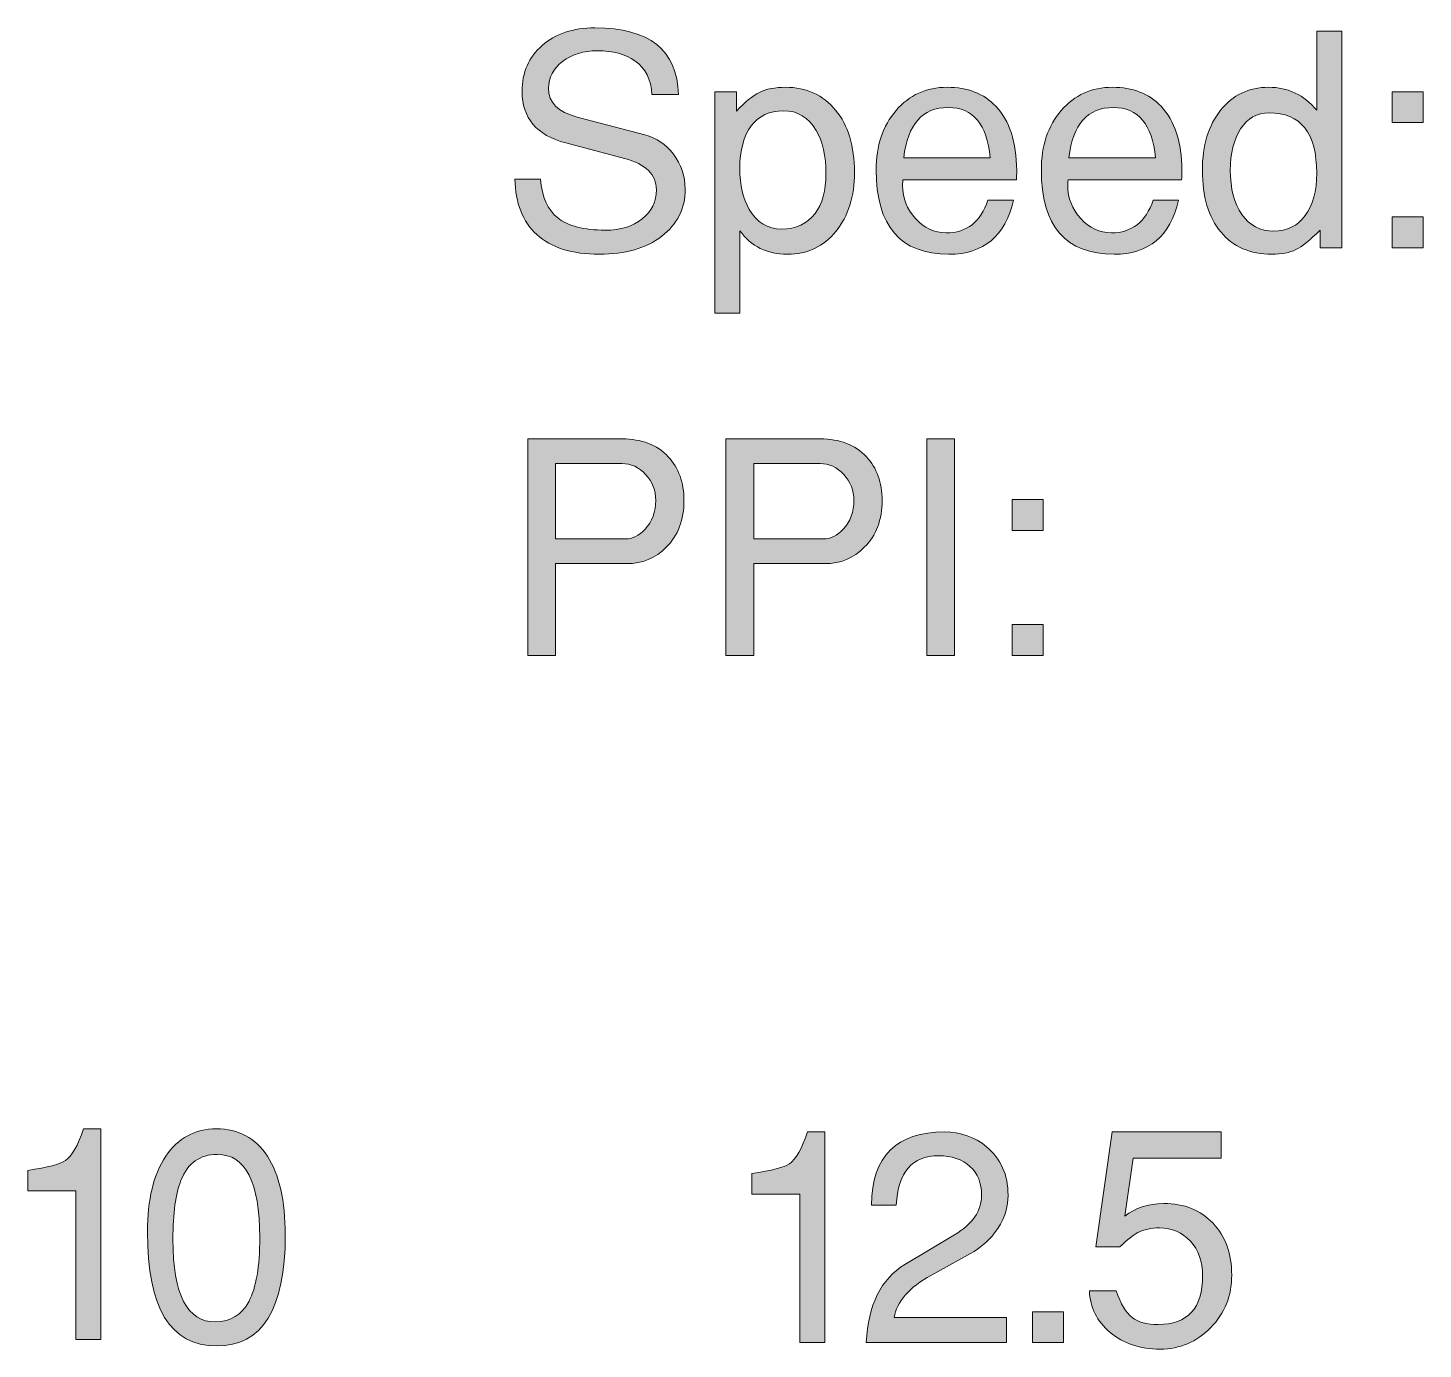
# Model space of a CAD drawing. Header units: inches. Extents: x 1.03 to 7.31, y -7.43 to -0.85.
# Drawn here: x 3.239 to 4.022, y -2.454 to -1.713 of the extents above; entities that cross this region are included whole.
import ezdxf

# ---------------------------------------------------------------- set-up
doc = ezdxf.new("R2010")
doc.units = ezdxf.units.IN
doc.header["$MEASUREMENT"] = 0
doc.layers.add('Layer 1', color=7, linetype='Continuous')

# ---------------------------------------------------------------- blocks, each defined once
blk = doc.blocks.new('block 20')
at = {"layer": 'Layer 1', "true_color": 0xed1f24}
h = blk.add_hatch(color=240, dxfattribs=at)
h.dxf.hatch_style = 2
edge = h.paths.add_edge_path()
edge.add_spline(control_points=[(3.60811, -1.80364), (3.60811, -1.81453), (3.60372, -1.82334), (3.59494, -1.83006), (3.58617, -1.83678), (3.5745, -1.84014), (3.55994, -1.84014), (3.54461, -1.84014), (3.53295, -1.83647), (3.52494, -1.82914), (3.51695, -1.8218), (3.51283, -1.81142), (3.51261, -1.79797), (3.51261, -1.79797), (3.52694, -1.79797), (3.52694, -1.79797), (3.52772, -1.80798), (3.53097, -1.81525), (3.5367, -1.8198), (3.54242, -1.82436), (3.55128, -1.82664), (3.56328, -1.82664), (3.57183, -1.82664), (3.57875, -1.82453), (3.58403, -1.82031), (3.5893, -1.8161), (3.59195, -1.81066), (3.59195, -1.804), (3.59195, -1.79534), (3.58599, -1.78946), (3.5741, -1.78636), (3.5741, -1.78636), (3.5411, -1.77767), (3.5411, -1.77767), (3.52477, -1.77334), (3.51661, -1.76372), (3.51661, -1.74883), (3.51661, -1.73815), (3.52036, -1.72954), (3.52786, -1.72298), (3.53536, -1.71642), (3.54522, -1.71314), (3.55745, -1.71314), (3.58811, -1.71314), (3.60372, -1.72559), (3.60428, -1.75047), (3.60428, -1.75047), (3.58944, -1.75047), (3.58944, -1.75047), (3.589, -1.74214), (3.58584, -1.73587), (3.57994, -1.73164), (3.57472, -1.72786), (3.56767, -1.72597), (3.55878, -1.72597), (3.55111, -1.72597), (3.54464, -1.72797), (3.53936, -1.73197), (3.53408, -1.73598), (3.53145, -1.74097), (3.53145, -1.74698), (3.53145, -1.75497), (3.53678, -1.76036), (3.54744, -1.76314), (3.54744, -1.76314), (3.58544, -1.77314), (3.58544, -1.77314), (3.592, -1.77492), (3.59738, -1.77853), (3.60161, -1.78398), (3.60594, -1.78975), (3.60811, -1.79631), (3.60811, -1.80364)], knot_values=[0, 0, 0, 0, 1, 1, 1, 2, 2, 2, 3, 3, 3, 4, 4, 4, 5, 5, 5, 6, 6, 6, 7, 7, 7, 8, 8, 8, 9, 9, 9, 10, 10, 10, 11, 11, 11, 12, 12, 12, 13, 13, 13, 14, 14, 14, 15, 15, 15, 16, 16, 16, 17, 17, 17, 18, 18, 18, 19, 19, 19, 20, 20, 20, 21, 21, 21, 22, 22, 22, 23, 23, 23, 24, 24, 24, 24], degree=3, periodic=1)
h = blk.add_hatch(color=240, dxfattribs=at)
h.dxf.hatch_style = 2
edge = h.paths.add_edge_path()
edge.add_spline(control_points=[(3.97645, -1.83647), (3.97645, -1.83647), (3.96428, -1.83647), (3.96428, -1.83647), (3.96428, -1.83647), (3.96428, -1.82664), (3.96428, -1.82664), (3.95872, -1.83219), (3.95422, -1.83584), (3.95078, -1.83756), (3.94733, -1.83928), (3.94283, -1.84014), (3.93728, -1.84014), (3.92506, -1.84014), (3.9155, -1.83597), (3.90861, -1.82764), (3.90172, -1.81931), (3.89828, -1.80775), (3.89828, -1.79298), (3.89828, -1.77909), (3.90169, -1.76786), (3.90853, -1.7593), (3.91536, -1.75075), (3.92433, -1.74647), (3.93545, -1.74647), (3.94634, -1.74647), (3.95534, -1.75075), (3.96244, -1.7593), (3.96244, -1.7593), (3.96244, -1.71497), (3.96244, -1.71497), (3.96244, -1.71497), (3.97645, -1.71497), (3.97645, -1.71497), (3.97645, -1.71497), (3.97645, -1.83647), (3.97645, -1.83647)], knot_values=[0, 0, 0, 0, 1, 1, 1, 2, 2, 2, 3, 3, 3, 4, 4, 4, 5, 5, 5, 6, 6, 6, 7, 7, 7, 8, 8, 8, 9, 9, 9, 10, 10, 10, 11, 11, 11, 12, 12, 12, 12], degree=3, periodic=1)
edge = h.paths.add_edge_path()
edge.add_spline(control_points=[(3.96244, -1.79464), (3.96244, -1.77209), (3.95353, -1.7608), (3.9357, -1.7608), (3.92895, -1.7608), (3.92363, -1.76381), (3.91976, -1.76981), (3.91588, -1.7758), (3.91395, -1.78353), (3.91395, -1.79298), (3.91395, -1.8033), (3.9161, -1.81158), (3.92042, -1.8178), (3.92474, -1.82403), (3.93072, -1.82714), (3.93836, -1.82714), (3.94578, -1.82714), (3.95165, -1.82425), (3.95597, -1.81847), (3.96029, -1.8127), (3.96244, -1.80475), (3.96244, -1.79464)], knot_values=[0, 0, 0, 0, 1, 1, 1, 2, 2, 2, 3, 3, 3, 4, 4, 4, 5, 5, 5, 6, 6, 6, 7, 7, 7, 7], degree=3, periodic=1)
h = blk.add_hatch(color=240, dxfattribs=at)
h.dxf.hatch_style = 2
edge = h.paths.add_edge_path()
edge.add_spline(control_points=[(3.70311, -1.79414), (3.70311, -1.8077), (3.69964, -1.81875), (3.69269, -1.8273), (3.68575, -1.83586), (3.67666, -1.84014), (3.66545, -1.84014), (3.65411, -1.84014), (3.64522, -1.83575), (3.63877, -1.82697), (3.63877, -1.82697), (3.63877, -1.87314), (3.63877, -1.87314), (3.63877, -1.87314), (3.62478, -1.87314), (3.62478, -1.87314), (3.62478, -1.87314), (3.62478, -1.74898), (3.62478, -1.74898), (3.62478, -1.74898), (3.63694, -1.74898), (3.63694, -1.74898), (3.63694, -1.74898), (3.63694, -1.75981), (3.63694, -1.75981), (3.64161, -1.7547), (3.64589, -1.7512), (3.64978, -1.74931), (3.65367, -1.74742), (3.65856, -1.74647), (3.66444, -1.74647), (3.67611, -1.74647), (3.68547, -1.75075), (3.69253, -1.7593), (3.69958, -1.76786), (3.70311, -1.77947), (3.70311, -1.79414)], knot_values=[0, 0, 0, 0, 1, 1, 1, 2, 2, 2, 3, 3, 3, 4, 4, 4, 5, 5, 5, 6, 6, 6, 7, 7, 7, 8, 8, 8, 9, 9, 9, 10, 10, 10, 11, 11, 11, 12, 12, 12, 12], degree=3, periodic=1)
edge = h.paths.add_edge_path()
edge.add_spline(control_points=[(3.68711, -1.79498), (3.68711, -1.78497), (3.68528, -1.77686), (3.68163, -1.77064), (3.67742, -1.76331), (3.67122, -1.75964), (3.66302, -1.75964), (3.65539, -1.75964), (3.64943, -1.76247), (3.64517, -1.76814), (3.64091, -1.7738), (3.63877, -1.78181), (3.63877, -1.79214), (3.63877, -1.80125), (3.64055, -1.80887), (3.64409, -1.81498), (3.6483, -1.82231), (3.65434, -1.82598), (3.6622, -1.82598), (3.67039, -1.82598), (3.67665, -1.82309), (3.68096, -1.81731), (3.68506, -1.81197), (3.68711, -1.80453), (3.68711, -1.79498)], knot_values=[0, 0, 0, 0, 1, 1, 1, 2, 2, 2, 3, 3, 3, 4, 4, 4, 5, 5, 5, 6, 6, 6, 7, 7, 7, 8, 8, 8, 8], degree=3, periodic=1)
h = blk.add_hatch(color=240, dxfattribs=at)
h.dxf.hatch_style = 2
edge = h.paths.add_edge_path()
edge.add_spline(control_points=[(3.79411, -1.79314), (3.79411, -1.79525), (3.79405, -1.79697), (3.79394, -1.79831), (3.79394, -1.79831), (3.73027, -1.79831), (3.73027, -1.79831), (3.73016, -1.79909), (3.73011, -1.8002), (3.73011, -1.80164), (3.73011, -1.80864), (3.73252, -1.81481), (3.73734, -1.82014), (3.74216, -1.82547), (3.74789, -1.82814), (3.75454, -1.82814), (3.76607, -1.82814), (3.77388, -1.82203), (3.77798, -1.80981), (3.77798, -1.80981), (3.79228, -1.80981), (3.79228, -1.80981), (3.78761, -1.83003), (3.77555, -1.84014), (3.75611, -1.84014), (3.72888, -1.84014), (3.71528, -1.82436), (3.71528, -1.79281), (3.71528, -1.77925), (3.71899, -1.76814), (3.72644, -1.75947), (3.73389, -1.75081), (3.74344, -1.74647), (3.75511, -1.74647), (3.76655, -1.74647), (3.77566, -1.75003), (3.78244, -1.75714), (3.79011, -1.76525), (3.794, -1.77725), (3.79411, -1.79314)], knot_values=[0, 0, 0, 0, 1, 1, 1, 2, 2, 2, 3, 3, 3, 4, 4, 4, 5, 5, 5, 6, 6, 6, 7, 7, 7, 8, 8, 8, 9, 9, 9, 10, 10, 10, 11, 11, 11, 12, 12, 12, 13, 13, 13, 13], degree=3, periodic=1)
edge = h.paths.add_edge_path()
edge.add_spline(control_points=[(3.77928, -1.78597), (3.77749, -1.7672), (3.76963, -1.75781), (3.7557, -1.75781), (3.7412, -1.75781), (3.73289, -1.7672), (3.73077, -1.78597), (3.73077, -1.78597), (3.77928, -1.78597), (3.77928, -1.78597)], knot_values=[0, 0, 0, 0, 1, 1, 1, 2, 2, 2, 3, 3, 3, 3], degree=3, periodic=1)
h = blk.add_hatch(color=240, dxfattribs=at)
h.dxf.hatch_style = 2
edge = h.paths.add_edge_path()
edge.add_spline(control_points=[(3.88677, -1.79314), (3.88677, -1.79525), (3.88672, -1.79697), (3.8866, -1.79831), (3.8866, -1.79831), (3.82294, -1.79831), (3.82294, -1.79831), (3.82283, -1.79909), (3.82277, -1.8002), (3.82277, -1.80164), (3.82277, -1.80864), (3.82518, -1.81481), (3.83, -1.82014), (3.83483, -1.82547), (3.84056, -1.82814), (3.84721, -1.82814), (3.85873, -1.82814), (3.86654, -1.82203), (3.87065, -1.80981), (3.87065, -1.80981), (3.88494, -1.80981), (3.88494, -1.80981), (3.88028, -1.83003), (3.86822, -1.84014), (3.84878, -1.84014), (3.82155, -1.84014), (3.80794, -1.82436), (3.80794, -1.79281), (3.80794, -1.77925), (3.81166, -1.76814), (3.81911, -1.75947), (3.82655, -1.75081), (3.83611, -1.74647), (3.84777, -1.74647), (3.85922, -1.74647), (3.86833, -1.75003), (3.87511, -1.75714), (3.88277, -1.76525), (3.88666, -1.77725), (3.88677, -1.79314)], knot_values=[0, 0, 0, 0, 1, 1, 1, 2, 2, 2, 3, 3, 3, 4, 4, 4, 5, 5, 5, 6, 6, 6, 7, 7, 7, 8, 8, 8, 9, 9, 9, 10, 10, 10, 11, 11, 11, 12, 12, 12, 13, 13, 13, 13], degree=3, periodic=1)
edge = h.paths.add_edge_path()
edge.add_spline(control_points=[(3.87194, -1.78597), (3.87015, -1.7672), (3.86229, -1.75781), (3.84836, -1.75781), (3.83386, -1.75781), (3.82555, -1.7672), (3.82344, -1.78597), (3.82344, -1.78597), (3.87194, -1.78597), (3.87194, -1.78597)], knot_values=[0, 0, 0, 0, 1, 1, 1, 2, 2, 2, 3, 3, 3, 3], degree=3, periodic=1)
h = blk.add_hatch(color=240, dxfattribs=at)
h.dxf.hatch_style = 2
h.paths.add_polyline_path([(4.02211, -1.76631), (4.00477, -1.76631), (4.00477, -1.74898), (4.02211, -1.74898)])
h.paths.add_polyline_path([(4.02211, -1.83647), (4.00477, -1.83647), (4.00477, -1.81914), (4.02211, -1.81914)])
at = {"layer": 'Layer 1', "lineweight": 0}
for points in [[(4.02211, -1.76631), (4.00477, -1.76631), (4.00477, -1.74898), (4.02211, -1.74898), (4.02211, -1.76631)], [(4.02211, -1.83647), (4.00477, -1.83647), (4.00477, -1.81914), (4.02211, -1.81914), (4.02211, -1.83647)]]:
    blk.add_lwpolyline(points, dxfattribs=at)
for points, knots in [([(3.60811, -1.80364), (3.60811, -1.81453), (3.60372, -1.82334), (3.59494, -1.83006), (3.58617, -1.83678), (3.5745, -1.84014), (3.55994, -1.84014), (3.54461, -1.84014), (3.53295, -1.83647), (3.52494, -1.82914), (3.51695, -1.8218), (3.51283, -1.81142), (3.51261, -1.79797), (3.51261, -1.79797), (3.52694, -1.79797), (3.52694, -1.79797), (3.52772, -1.80798), (3.53097, -1.81525), (3.5367, -1.8198), (3.54242, -1.82436), (3.55128, -1.82664), (3.56328, -1.82664), (3.57183, -1.82664), (3.57875, -1.82453), (3.58403, -1.82031), (3.5893, -1.8161), (3.59195, -1.81066), (3.59195, -1.804), (3.59195, -1.79534), (3.58599, -1.78946), (3.5741, -1.78636), (3.5741, -1.78636), (3.5411, -1.77767), (3.5411, -1.77767), (3.52477, -1.77334), (3.51661, -1.76372), (3.51661, -1.74883), (3.51661, -1.73815), (3.52036, -1.72954), (3.52786, -1.72298), (3.53536, -1.71642), (3.54522, -1.71314), (3.55745, -1.71314), (3.58811, -1.71314), (3.60372, -1.72559), (3.60428, -1.75047), (3.60428, -1.75047), (3.58944, -1.75047), (3.58944, -1.75047), (3.589, -1.74214), (3.58584, -1.73587), (3.57994, -1.73164), (3.57472, -1.72786), (3.56767, -1.72597), (3.55878, -1.72597), (3.55111, -1.72597), (3.54464, -1.72797), (3.53936, -1.73197), (3.53408, -1.73598), (3.53145, -1.74097), (3.53145, -1.74698), (3.53145, -1.75497), (3.53678, -1.76036), (3.54744, -1.76314), (3.54744, -1.76314), (3.58544, -1.77314), (3.58544, -1.77314), (3.592, -1.77492), (3.59738, -1.77853), (3.60161, -1.78398), (3.60594, -1.78975), (3.60811, -1.79631), (3.60811, -1.80364)], [0, 0, 0, 0, 1, 1, 1, 2, 2, 2, 3, 3, 3, 4, 4, 4, 5, 5, 5, 6, 6, 6, 7, 7, 7, 8, 8, 8, 9, 9, 9, 10, 10, 10, 11, 11, 11, 12, 12, 12, 13, 13, 13, 14, 14, 14, 15, 15, 15, 16, 16, 16, 17, 17, 17, 18, 18, 18, 19, 19, 19, 20, 20, 20, 21, 21, 21, 22, 22, 22, 23, 23, 23, 24, 24, 24, 24]), ([(3.97645, -1.83647), (3.97645, -1.83647), (3.96428, -1.83647), (3.96428, -1.83647), (3.96428, -1.83647), (3.96428, -1.82664), (3.96428, -1.82664), (3.95872, -1.83219), (3.95422, -1.83584), (3.95078, -1.83756), (3.94733, -1.83928), (3.94283, -1.84014), (3.93728, -1.84014), (3.92506, -1.84014), (3.9155, -1.83597), (3.90861, -1.82764), (3.90172, -1.81931), (3.89828, -1.80775), (3.89828, -1.79298), (3.89828, -1.77909), (3.90169, -1.76786), (3.90853, -1.7593), (3.91536, -1.75075), (3.92433, -1.74647), (3.93545, -1.74647), (3.94634, -1.74647), (3.95534, -1.75075), (3.96244, -1.7593), (3.96244, -1.7593), (3.96244, -1.71497), (3.96244, -1.71497), (3.96244, -1.71497), (3.97645, -1.71497), (3.97645, -1.71497), (3.97645, -1.71497), (3.97645, -1.83647), (3.97645, -1.83647)], [0, 0, 0, 0, 1, 1, 1, 2, 2, 2, 3, 3, 3, 4, 4, 4, 5, 5, 5, 6, 6, 6, 7, 7, 7, 8, 8, 8, 9, 9, 9, 10, 10, 10, 11, 11, 11, 12, 12, 12, 12]), ([(3.70311, -1.79414), (3.70311, -1.8077), (3.69964, -1.81875), (3.69269, -1.8273), (3.68575, -1.83586), (3.67666, -1.84014), (3.66545, -1.84014), (3.65411, -1.84014), (3.64522, -1.83575), (3.63877, -1.82697), (3.63877, -1.82697), (3.63877, -1.87314), (3.63877, -1.87314), (3.63877, -1.87314), (3.62478, -1.87314), (3.62478, -1.87314), (3.62478, -1.87314), (3.62478, -1.74898), (3.62478, -1.74898), (3.62478, -1.74898), (3.63694, -1.74898), (3.63694, -1.74898), (3.63694, -1.74898), (3.63694, -1.75981), (3.63694, -1.75981), (3.64161, -1.7547), (3.64589, -1.7512), (3.64978, -1.74931), (3.65367, -1.74742), (3.65856, -1.74647), (3.66444, -1.74647), (3.67611, -1.74647), (3.68547, -1.75075), (3.69253, -1.7593), (3.69958, -1.76786), (3.70311, -1.77947), (3.70311, -1.79414)], [0, 0, 0, 0, 1, 1, 1, 2, 2, 2, 3, 3, 3, 4, 4, 4, 5, 5, 5, 6, 6, 6, 7, 7, 7, 8, 8, 8, 9, 9, 9, 10, 10, 10, 11, 11, 11, 12, 12, 12, 12]), ([(3.79411, -1.79314), (3.79411, -1.79525), (3.79405, -1.79697), (3.79394, -1.79831), (3.79394, -1.79831), (3.73027, -1.79831), (3.73027, -1.79831), (3.73016, -1.79909), (3.73011, -1.8002), (3.73011, -1.80164), (3.73011, -1.80864), (3.73252, -1.81481), (3.73734, -1.82014), (3.74216, -1.82547), (3.74789, -1.82814), (3.75454, -1.82814), (3.76607, -1.82814), (3.77388, -1.82203), (3.77798, -1.80981), (3.77798, -1.80981), (3.79228, -1.80981), (3.79228, -1.80981), (3.78761, -1.83003), (3.77555, -1.84014), (3.75611, -1.84014), (3.72888, -1.84014), (3.71528, -1.82436), (3.71528, -1.79281), (3.71528, -1.77925), (3.71899, -1.76814), (3.72644, -1.75947), (3.73389, -1.75081), (3.74344, -1.74647), (3.75511, -1.74647), (3.76655, -1.74647), (3.77566, -1.75003), (3.78244, -1.75714), (3.79011, -1.76525), (3.794, -1.77725), (3.79411, -1.79314)], [0, 0, 0, 0, 1, 1, 1, 2, 2, 2, 3, 3, 3, 4, 4, 4, 5, 5, 5, 6, 6, 6, 7, 7, 7, 8, 8, 8, 9, 9, 9, 10, 10, 10, 11, 11, 11, 12, 12, 12, 13, 13, 13, 13]), ([(3.88677, -1.79314), (3.88677, -1.79525), (3.88672, -1.79697), (3.8866, -1.79831), (3.8866, -1.79831), (3.82294, -1.79831), (3.82294, -1.79831), (3.82283, -1.79909), (3.82277, -1.8002), (3.82277, -1.80164), (3.82277, -1.80864), (3.82518, -1.81481), (3.83, -1.82014), (3.83483, -1.82547), (3.84056, -1.82814), (3.84721, -1.82814), (3.85873, -1.82814), (3.86654, -1.82203), (3.87065, -1.80981), (3.87065, -1.80981), (3.88494, -1.80981), (3.88494, -1.80981), (3.88028, -1.83003), (3.86822, -1.84014), (3.84878, -1.84014), (3.82155, -1.84014), (3.80794, -1.82436), (3.80794, -1.79281), (3.80794, -1.77925), (3.81166, -1.76814), (3.81911, -1.75947), (3.82655, -1.75081), (3.83611, -1.74647), (3.84777, -1.74647), (3.85922, -1.74647), (3.86833, -1.75003), (3.87511, -1.75714), (3.88277, -1.76525), (3.88666, -1.77725), (3.88677, -1.79314)], [0, 0, 0, 0, 1, 1, 1, 2, 2, 2, 3, 3, 3, 4, 4, 4, 5, 5, 5, 6, 6, 6, 7, 7, 7, 8, 8, 8, 9, 9, 9, 10, 10, 10, 11, 11, 11, 12, 12, 12, 13, 13, 13, 13]), ([(3.68711, -1.79498), (3.68711, -1.78497), (3.68528, -1.77686), (3.68163, -1.77064), (3.67742, -1.76331), (3.67122, -1.75964), (3.66302, -1.75964), (3.65539, -1.75964), (3.64943, -1.76247), (3.64517, -1.76814), (3.64091, -1.7738), (3.63877, -1.78181), (3.63877, -1.79214), (3.63877, -1.80125), (3.64055, -1.80887), (3.64409, -1.81498), (3.6483, -1.82231), (3.65434, -1.82598), (3.6622, -1.82598), (3.67039, -1.82598), (3.67665, -1.82309), (3.68096, -1.81731), (3.68506, -1.81197), (3.68711, -1.80453), (3.68711, -1.79498)], [0, 0, 0, 0, 1, 1, 1, 2, 2, 2, 3, 3, 3, 4, 4, 4, 5, 5, 5, 6, 6, 6, 7, 7, 7, 8, 8, 8, 8]), ([(3.77928, -1.78597), (3.77749, -1.7672), (3.76963, -1.75781), (3.7557, -1.75781), (3.7412, -1.75781), (3.73289, -1.7672), (3.73077, -1.78597), (3.73077, -1.78597), (3.77928, -1.78597), (3.77928, -1.78597)], [0, 0, 0, 0, 1, 1, 1, 2, 2, 2, 3, 3, 3, 3]), ([(3.87194, -1.78597), (3.87015, -1.7672), (3.86229, -1.75781), (3.84836, -1.75781), (3.83386, -1.75781), (3.82555, -1.7672), (3.82344, -1.78597), (3.82344, -1.78597), (3.87194, -1.78597), (3.87194, -1.78597)], [0, 0, 0, 0, 1, 1, 1, 2, 2, 2, 3, 3, 3, 3]), ([(3.96244, -1.79464), (3.96244, -1.77209), (3.95353, -1.7608), (3.9357, -1.7608), (3.92895, -1.7608), (3.92363, -1.76381), (3.91976, -1.76981), (3.91588, -1.7758), (3.91395, -1.78353), (3.91395, -1.79298), (3.91395, -1.8033), (3.9161, -1.81158), (3.92042, -1.8178), (3.92474, -1.82403), (3.93072, -1.82714), (3.93836, -1.82714), (3.94578, -1.82714), (3.95165, -1.82425), (3.95597, -1.81847), (3.96029, -1.8127), (3.96244, -1.80475), (3.96244, -1.79464)], [0, 0, 0, 0, 1, 1, 1, 2, 2, 2, 3, 3, 3, 4, 4, 4, 5, 5, 5, 6, 6, 6, 7, 7, 7, 7])]:
    blk.add_open_spline(points, degree=3, knots=knots, dxfattribs=at)
blk = doc.blocks.new('block 22')
at = {"layer": 'Layer 1', "true_color": 0xed1f24}
h = blk.add_hatch(color=240, dxfattribs=at)
h.dxf.hatch_style = 2
edge = h.paths.add_edge_path()
edge.add_spline(control_points=[(3.60744, -1.97824), (3.60744, -1.98914), (3.60411, -1.99791), (3.59745, -2.00458), (3.59144, -2.01069), (3.58405, -2.01375), (3.57528, -2.01375), (3.57528, -2.01375), (3.53545, -2.01375), (3.53545, -2.01375), (3.53545, -2.01375), (3.53545, -2.06525), (3.53545, -2.06525), (3.53545, -2.06525), (3.51978, -2.06525), (3.51978, -2.06525), (3.51978, -2.06525), (3.51978, -1.94375), (3.51978, -1.94375), (3.51978, -1.94375), (3.57278, -1.94375), (3.57278, -1.94375), (3.58367, -1.94375), (3.59228, -1.94708), (3.59861, -1.95375), (3.6045, -1.96008), (3.60744, -1.96825), (3.60744, -1.97824)], knot_values=[0, 0, 0, 0, 1, 1, 1, 2, 2, 2, 3, 3, 3, 4, 4, 4, 5, 5, 5, 6, 6, 6, 7, 7, 7, 8, 8, 8, 9, 9, 9, 9], degree=3, periodic=1)
edge = h.paths.add_edge_path()
edge.add_spline(control_points=[(3.59161, -1.97824), (3.59161, -1.97269), (3.58972, -1.96786), (3.58594, -1.96375), (3.58217, -1.95964), (3.57772, -1.95758), (3.57261, -1.95758), (3.57261, -1.95758), (3.53545, -1.95758), (3.53545, -1.95758), (3.53545, -1.95758), (3.53545, -1.99991), (3.53545, -1.99991), (3.53545, -1.99991), (3.57461, -1.99991), (3.57461, -1.99991), (3.5785, -1.99991), (3.58217, -1.99808), (3.58561, -1.99441), (3.58961, -1.99008), (3.59161, -1.98469), (3.59161, -1.97824)], knot_values=[0, 0, 0, 0, 1, 1, 1, 2, 2, 2, 3, 3, 3, 4, 4, 4, 5, 5, 5, 6, 6, 6, 7, 7, 7, 7], degree=3, periodic=1)
h = blk.add_hatch(color=240, dxfattribs=at)
h.dxf.hatch_style = 2
edge = h.paths.add_edge_path()
edge.add_spline(control_points=[(3.71861, -1.97824), (3.71861, -1.98914), (3.71528, -1.99791), (3.70861, -2.00458), (3.70261, -2.01069), (3.69522, -2.01375), (3.68644, -2.01375), (3.68644, -2.01375), (3.64661, -2.01375), (3.64661, -2.01375), (3.64661, -2.01375), (3.64661, -2.06525), (3.64661, -2.06525), (3.64661, -2.06525), (3.63094, -2.06525), (3.63094, -2.06525), (3.63094, -2.06525), (3.63094, -1.94375), (3.63094, -1.94375), (3.63094, -1.94375), (3.68395, -1.94375), (3.68395, -1.94375), (3.69483, -1.94375), (3.70344, -1.94708), (3.70978, -1.95375), (3.71566, -1.96008), (3.71861, -1.96825), (3.71861, -1.97824)], knot_values=[0, 0, 0, 0, 1, 1, 1, 2, 2, 2, 3, 3, 3, 4, 4, 4, 5, 5, 5, 6, 6, 6, 7, 7, 7, 8, 8, 8, 9, 9, 9, 9], degree=3, periodic=1)
edge = h.paths.add_edge_path()
edge.add_spline(control_points=[(3.70278, -1.97824), (3.70278, -1.97269), (3.70089, -1.96786), (3.69711, -1.96375), (3.69333, -1.95964), (3.68888, -1.95758), (3.68378, -1.95758), (3.68378, -1.95758), (3.64661, -1.95758), (3.64661, -1.95758), (3.64661, -1.95758), (3.64661, -1.99991), (3.64661, -1.99991), (3.64661, -1.99991), (3.68578, -1.99991), (3.68578, -1.99991), (3.68966, -1.99991), (3.69333, -1.99808), (3.69678, -1.99441), (3.70078, -1.99008), (3.70278, -1.98469), (3.70278, -1.97824)], knot_values=[0, 0, 0, 0, 1, 1, 1, 2, 2, 2, 3, 3, 3, 4, 4, 4, 5, 5, 5, 6, 6, 6, 7, 7, 7, 7], degree=3, periodic=1)
h = blk.add_hatch(color=240, dxfattribs=at)
h.dxf.hatch_style = 2
h.paths.add_polyline_path([(3.75928, -2.06525), (3.74361, -2.06525), (3.74361, -1.94375), (3.75928, -1.94375)])
h = blk.add_hatch(color=240, dxfattribs=at)
h.dxf.hatch_style = 2
h.paths.add_polyline_path([(3.80894, -1.99508), (3.79161, -1.99508), (3.79161, -1.97775), (3.80894, -1.97775)])
h.paths.add_polyline_path([(3.80894, -2.06525), (3.79161, -2.06525), (3.79161, -2.04791), (3.80894, -2.04791)])
at = {"layer": 'Layer 1', "lineweight": 0}
for points in [[(3.75928, -2.06525), (3.74361, -2.06525), (3.74361, -1.94375), (3.75928, -1.94375), (3.75928, -2.06525)], [(3.80894, -1.99508), (3.79161, -1.99508), (3.79161, -1.97775), (3.80894, -1.97775), (3.80894, -1.99508)], [(3.80894, -2.06525), (3.79161, -2.06525), (3.79161, -2.04791), (3.80894, -2.04791), (3.80894, -2.06525)]]:
    blk.add_lwpolyline(points, dxfattribs=at)
for points, knots in [([(3.60744, -1.97824), (3.60744, -1.98914), (3.60411, -1.99791), (3.59745, -2.00458), (3.59144, -2.01069), (3.58405, -2.01375), (3.57528, -2.01375), (3.57528, -2.01375), (3.53545, -2.01375), (3.53545, -2.01375), (3.53545, -2.01375), (3.53545, -2.06525), (3.53545, -2.06525), (3.53545, -2.06525), (3.51978, -2.06525), (3.51978, -2.06525), (3.51978, -2.06525), (3.51978, -1.94375), (3.51978, -1.94375), (3.51978, -1.94375), (3.57278, -1.94375), (3.57278, -1.94375), (3.58367, -1.94375), (3.59228, -1.94708), (3.59861, -1.95375), (3.6045, -1.96008), (3.60744, -1.96825), (3.60744, -1.97824)], [0, 0, 0, 0, 1, 1, 1, 2, 2, 2, 3, 3, 3, 4, 4, 4, 5, 5, 5, 6, 6, 6, 7, 7, 7, 8, 8, 8, 9, 9, 9, 9]), ([(3.71861, -1.97824), (3.71861, -1.98914), (3.71528, -1.99791), (3.70861, -2.00458), (3.70261, -2.01069), (3.69522, -2.01375), (3.68644, -2.01375), (3.68644, -2.01375), (3.64661, -2.01375), (3.64661, -2.01375), (3.64661, -2.01375), (3.64661, -2.06525), (3.64661, -2.06525), (3.64661, -2.06525), (3.63094, -2.06525), (3.63094, -2.06525), (3.63094, -2.06525), (3.63094, -1.94375), (3.63094, -1.94375), (3.63094, -1.94375), (3.68395, -1.94375), (3.68395, -1.94375), (3.69483, -1.94375), (3.70344, -1.94708), (3.70978, -1.95375), (3.71566, -1.96008), (3.71861, -1.96825), (3.71861, -1.97824)], [0, 0, 0, 0, 1, 1, 1, 2, 2, 2, 3, 3, 3, 4, 4, 4, 5, 5, 5, 6, 6, 6, 7, 7, 7, 8, 8, 8, 9, 9, 9, 9]), ([(3.59161, -1.97824), (3.59161, -1.97269), (3.58972, -1.96786), (3.58594, -1.96375), (3.58217, -1.95964), (3.57772, -1.95758), (3.57261, -1.95758), (3.57261, -1.95758), (3.53545, -1.95758), (3.53545, -1.95758), (3.53545, -1.95758), (3.53545, -1.99991), (3.53545, -1.99991), (3.53545, -1.99991), (3.57461, -1.99991), (3.57461, -1.99991), (3.5785, -1.99991), (3.58217, -1.99808), (3.58561, -1.99441), (3.58961, -1.99008), (3.59161, -1.98469), (3.59161, -1.97824)], [0, 0, 0, 0, 1, 1, 1, 2, 2, 2, 3, 3, 3, 4, 4, 4, 5, 5, 5, 6, 6, 6, 7, 7, 7, 7]), ([(3.70278, -1.97824), (3.70278, -1.97269), (3.70089, -1.96786), (3.69711, -1.96375), (3.69333, -1.95964), (3.68888, -1.95758), (3.68378, -1.95758), (3.68378, -1.95758), (3.64661, -1.95758), (3.64661, -1.95758), (3.64661, -1.95758), (3.64661, -1.99991), (3.64661, -1.99991), (3.64661, -1.99991), (3.68578, -1.99991), (3.68578, -1.99991), (3.68966, -1.99991), (3.69333, -1.99808), (3.69678, -1.99441), (3.70078, -1.99008), (3.70278, -1.98469), (3.70278, -1.97824)], [0, 0, 0, 0, 1, 1, 1, 2, 2, 2, 3, 3, 3, 4, 4, 4, 5, 5, 5, 6, 6, 6, 7, 7, 7, 7])]:
    blk.add_open_spline(points, degree=3, knots=knots, dxfattribs=at)
blk = doc.blocks.new('block 30')
at = {"layer": 'Layer 1', "true_color": 0xed1f24}
h = blk.add_hatch(color=240, dxfattribs=at)
h.dxf.hatch_style = 2
edge = h.paths.add_edge_path()
edge.add_spline(control_points=[(3.2802, -2.44905), (3.2802, -2.44905), (3.2662, -2.44905), (3.2662, -2.44905), (3.2662, -2.44905), (3.2662, -2.36572), (3.2662, -2.36572), (3.2662, -2.36572), (3.23937, -2.36572), (3.23937, -2.36572), (3.23937, -2.36572), (3.23937, -2.35421), (3.23937, -2.35421), (3.25047, -2.35255), (3.25753, -2.35071), (3.26053, -2.34871), (3.26409, -2.34616), (3.26742, -2.34022), (3.27053, -2.33089), (3.27053, -2.33089), (3.2802, -2.33089), (3.2802, -2.33089), (3.2802, -2.33089), (3.2802, -2.44905), (3.2802, -2.44905)], knot_values=[0, 0, 0, 0, 1, 1, 1, 2, 2, 2, 3, 3, 3, 4, 4, 4, 5, 5, 5, 6, 6, 6, 7, 7, 7, 8, 8, 8, 8], degree=3, periodic=1)
h = blk.add_hatch(color=240, dxfattribs=at)
h.dxf.hatch_style = 2
edge = h.paths.add_edge_path()
edge.add_spline(control_points=[(3.38376, -2.39038), (3.38376, -2.43194), (3.37086, -2.45272), (3.34509, -2.45272), (3.31931, -2.45272), (3.30642, -2.43138), (3.30642, -2.38871), (3.30642, -2.37061), (3.30986, -2.35644), (3.31675, -2.34622), (3.32364, -2.33599), (3.33309, -2.33089), (3.34509, -2.33089), (3.35753, -2.33089), (3.36709, -2.33599), (3.37375, -2.34622), (3.38042, -2.35644), (3.38376, -2.37116), (3.38376, -2.39038)], knot_values=[0, 0, 0, 0, 1, 1, 1, 2, 2, 2, 3, 3, 3, 4, 4, 4, 5, 5, 5, 6, 6, 6, 6], degree=3, periodic=1)
edge = h.paths.add_edge_path()
edge.add_spline(control_points=[(3.36942, -2.39188), (3.36942, -2.36077), (3.36147, -2.34521), (3.34559, -2.34521), (3.33592, -2.34521), (3.32914, -2.35005), (3.32525, -2.35971), (3.32225, -2.36716), (3.32075, -2.37821), (3.32075, -2.39288), (3.32075, -2.42388), (3.32869, -2.43933), (3.34458, -2.43922), (3.35314, -2.43911), (3.35942, -2.43524), (3.36342, -2.42763), (3.36742, -2.42002), (3.36942, -2.40811), (3.36942, -2.39188)], knot_values=[0, 0, 0, 0, 1, 1, 1, 2, 2, 2, 3, 3, 3, 4, 4, 4, 5, 5, 5, 6, 6, 6, 6], degree=3, periodic=1)
at = {"layer": 'Layer 1', "lineweight": 0}
for points, knots in [([(3.2802, -2.44905), (3.2802, -2.44905), (3.2662, -2.44905), (3.2662, -2.44905), (3.2662, -2.44905), (3.2662, -2.36572), (3.2662, -2.36572), (3.2662, -2.36572), (3.23937, -2.36572), (3.23937, -2.36572), (3.23937, -2.36572), (3.23937, -2.35421), (3.23937, -2.35421), (3.25047, -2.35255), (3.25753, -2.35071), (3.26053, -2.34871), (3.26409, -2.34616), (3.26742, -2.34022), (3.27053, -2.33089), (3.27053, -2.33089), (3.2802, -2.33089), (3.2802, -2.33089), (3.2802, -2.33089), (3.2802, -2.44905), (3.2802, -2.44905)], [0, 0, 0, 0, 1, 1, 1, 2, 2, 2, 3, 3, 3, 4, 4, 4, 5, 5, 5, 6, 6, 6, 7, 7, 7, 8, 8, 8, 8]), ([(3.38376, -2.39038), (3.38376, -2.43194), (3.37086, -2.45272), (3.34509, -2.45272), (3.31931, -2.45272), (3.30642, -2.43138), (3.30642, -2.38871), (3.30642, -2.37061), (3.30986, -2.35644), (3.31675, -2.34622), (3.32364, -2.33599), (3.33309, -2.33089), (3.34509, -2.33089), (3.35753, -2.33089), (3.36709, -2.33599), (3.37375, -2.34622), (3.38042, -2.35644), (3.38376, -2.37116), (3.38376, -2.39038)], [0, 0, 0, 0, 1, 1, 1, 2, 2, 2, 3, 3, 3, 4, 4, 4, 5, 5, 5, 6, 6, 6, 6]), ([(3.36942, -2.39188), (3.36942, -2.36077), (3.36147, -2.34521), (3.34559, -2.34521), (3.33592, -2.34521), (3.32914, -2.35005), (3.32525, -2.35971), (3.32225, -2.36716), (3.32075, -2.37821), (3.32075, -2.39288), (3.32075, -2.42388), (3.32869, -2.43933), (3.34458, -2.43922), (3.35314, -2.43911), (3.35942, -2.43524), (3.36342, -2.42763), (3.36742, -2.42002), (3.36942, -2.40811), (3.36942, -2.39188)], [0, 0, 0, 0, 1, 1, 1, 2, 2, 2, 3, 3, 3, 4, 4, 4, 5, 5, 5, 6, 6, 6, 6])]:
    blk.add_open_spline(points, degree=3, knots=knots, dxfattribs=at)
blk = doc.blocks.new('block 31')
at = {"layer": 'Layer 1', "true_color": 0xed1f24}
h = blk.add_hatch(color=240, dxfattribs=at)
h.dxf.hatch_style = 2
edge = h.paths.add_edge_path()
edge.add_spline(control_points=[(3.68638, -2.45079), (3.68638, -2.45079), (3.67238, -2.45079), (3.67238, -2.45079), (3.67238, -2.45079), (3.67238, -2.36746), (3.67238, -2.36746), (3.67238, -2.36746), (3.64555, -2.36746), (3.64555, -2.36746), (3.64555, -2.36746), (3.64555, -2.35596), (3.64555, -2.35596), (3.65666, -2.35429), (3.66372, -2.35246), (3.66671, -2.35046), (3.67027, -2.34791), (3.6736, -2.34196), (3.67672, -2.33263), (3.67672, -2.33263), (3.68638, -2.33263), (3.68638, -2.33263), (3.68638, -2.33263), (3.68638, -2.45079), (3.68638, -2.45079)], knot_values=[0, 0, 0, 0, 1, 1, 1, 2, 2, 2, 3, 3, 3, 4, 4, 4, 5, 5, 5, 6, 6, 6, 7, 7, 7, 8, 8, 8, 8], degree=3, periodic=1)
h = blk.add_hatch(color=240, dxfattribs=at)
h.dxf.hatch_style = 2
edge = h.paths.add_edge_path()
edge.add_spline(control_points=[(3.78923, -2.36812), (3.78923, -2.37579), (3.78674, -2.38285), (3.78173, -2.38929), (3.77807, -2.39396), (3.77357, -2.39779), (3.76824, -2.40079), (3.76824, -2.40079), (3.74624, -2.41296), (3.74624, -2.41296), (3.73368, -2.41996), (3.72673, -2.4279), (3.7254, -2.43679), (3.7254, -2.43679), (3.7884, -2.43679), (3.7884, -2.43679), (3.7884, -2.43679), (3.7884, -2.45079), (3.7884, -2.45079), (3.7884, -2.45079), (3.70974, -2.45079), (3.70974, -2.45079), (3.71073, -2.42968), (3.71796, -2.41507), (3.7314, -2.40696), (3.7314, -2.40696), (3.75924, -2.39029), (3.75924, -2.39029), (3.76934, -2.38429), (3.7744, -2.37691), (3.7744, -2.36812), (3.7744, -2.36135), (3.77224, -2.35596), (3.7679, -2.35196), (3.76357, -2.34796), (3.75768, -2.34596), (3.75024, -2.34596), (3.73545, -2.34596), (3.72757, -2.35518), (3.72657, -2.37362), (3.72657, -2.37362), (3.71257, -2.37362), (3.71257, -2.37362), (3.7129, -2.34629), (3.72662, -2.33263), (3.75374, -2.33263), (3.76262, -2.33263), (3.77045, -2.3354), (3.77724, -2.34096), (3.78524, -2.34751), (3.78923, -2.35657), (3.78923, -2.36812)], knot_values=[0, 0, 0, 0, 1, 1, 1, 2, 2, 2, 3, 3, 3, 4, 4, 4, 5, 5, 5, 6, 6, 6, 7, 7, 7, 8, 8, 8, 9, 9, 9, 10, 10, 10, 11, 11, 11, 12, 12, 12, 13, 13, 13, 14, 14, 14, 15, 15, 15, 16, 16, 16, 17, 17, 17, 17], degree=3, periodic=1)
h = blk.add_hatch(color=240, dxfattribs=at)
h.dxf.hatch_style = 2
edge = h.paths.add_edge_path()
edge.add_spline(control_points=[(3.91475, -2.41296), (3.91475, -2.42451), (3.91083, -2.43432), (3.903, -2.44238), (3.89517, -2.45043), (3.88569, -2.45446), (3.87459, -2.45446), (3.86336, -2.45446), (3.85403, -2.45135), (3.84658, -2.44512), (3.83914, -2.4389), (3.83525, -2.43113), (3.83492, -2.42179), (3.83492, -2.42179), (3.84992, -2.42179), (3.84992, -2.42179), (3.85247, -2.42912), (3.85544, -2.4341), (3.85883, -2.43671), (3.86222, -2.43932), (3.86709, -2.44063), (3.87342, -2.44063), (3.89008, -2.44063), (3.89842, -2.43152), (3.89842, -2.41329), (3.89842, -2.40529), (3.89614, -2.39882), (3.89159, -2.39387), (3.88703, -2.38893), (3.88125, -2.38646), (3.87425, -2.38646), (3.86947, -2.38646), (3.86542, -2.38735), (3.86209, -2.38913), (3.85942, -2.39046), (3.85602, -2.39313), (3.85192, -2.39713), (3.85192, -2.39713), (3.83858, -2.39713), (3.83858, -2.39713), (3.83858, -2.39713), (3.84759, -2.33263), (3.84759, -2.33263), (3.84759, -2.33263), (3.90875, -2.33263), (3.90875, -2.33263), (3.90875, -2.33263), (3.90875, -2.34729), (3.90875, -2.34729), (3.90875, -2.34729), (3.8595, -2.34729), (3.8595, -2.34729), (3.8595, -2.34729), (3.85478, -2.37996), (3.85478, -2.37996), (3.86056, -2.37518), (3.86782, -2.37279), (3.8766, -2.37279), (3.88804, -2.37279), (3.89726, -2.37649), (3.90426, -2.38388), (3.91125, -2.39127), (3.91475, -2.40096), (3.91475, -2.41296)], knot_values=[0, 0, 0, 0, 1, 1, 1, 2, 2, 2, 3, 3, 3, 4, 4, 4, 5, 5, 5, 6, 6, 6, 7, 7, 7, 8, 8, 8, 9, 9, 9, 10, 10, 10, 11, 11, 11, 12, 12, 12, 13, 13, 13, 14, 14, 14, 15, 15, 15, 16, 16, 16, 17, 17, 17, 18, 18, 18, 19, 19, 19, 20, 20, 20, 21, 21, 21, 21], degree=3, periodic=1)
h = blk.add_hatch(color=240, dxfattribs=at)
h.dxf.hatch_style = 2
h.paths.add_polyline_path([(3.8203, -2.45079), (3.80296, -2.45079), (3.80296, -2.43363), (3.8203, -2.43363)])
at = {"layer": 'Layer 1', "lineweight": 0}
blk.add_lwpolyline([(3.8203, -2.45079), (3.80296, -2.45079), (3.80296, -2.43363), (3.8203, -2.43363), (3.8203, -2.45079)], dxfattribs=at)
for points, knots in [([(3.68638, -2.45079), (3.68638, -2.45079), (3.67238, -2.45079), (3.67238, -2.45079), (3.67238, -2.45079), (3.67238, -2.36746), (3.67238, -2.36746), (3.67238, -2.36746), (3.64555, -2.36746), (3.64555, -2.36746), (3.64555, -2.36746), (3.64555, -2.35596), (3.64555, -2.35596), (3.65666, -2.35429), (3.66372, -2.35246), (3.66671, -2.35046), (3.67027, -2.34791), (3.6736, -2.34196), (3.67672, -2.33263), (3.67672, -2.33263), (3.68638, -2.33263), (3.68638, -2.33263), (3.68638, -2.33263), (3.68638, -2.45079), (3.68638, -2.45079)], [0, 0, 0, 0, 1, 1, 1, 2, 2, 2, 3, 3, 3, 4, 4, 4, 5, 5, 5, 6, 6, 6, 7, 7, 7, 8, 8, 8, 8]), ([(3.78923, -2.36812), (3.78923, -2.37579), (3.78674, -2.38285), (3.78173, -2.38929), (3.77807, -2.39396), (3.77357, -2.39779), (3.76824, -2.40079), (3.76824, -2.40079), (3.74624, -2.41296), (3.74624, -2.41296), (3.73368, -2.41996), (3.72673, -2.4279), (3.7254, -2.43679), (3.7254, -2.43679), (3.7884, -2.43679), (3.7884, -2.43679), (3.7884, -2.43679), (3.7884, -2.45079), (3.7884, -2.45079), (3.7884, -2.45079), (3.70974, -2.45079), (3.70974, -2.45079), (3.71073, -2.42968), (3.71796, -2.41507), (3.7314, -2.40696), (3.7314, -2.40696), (3.75924, -2.39029), (3.75924, -2.39029), (3.76934, -2.38429), (3.7744, -2.37691), (3.7744, -2.36812), (3.7744, -2.36135), (3.77224, -2.35596), (3.7679, -2.35196), (3.76357, -2.34796), (3.75768, -2.34596), (3.75024, -2.34596), (3.73545, -2.34596), (3.72757, -2.35518), (3.72657, -2.37362), (3.72657, -2.37362), (3.71257, -2.37362), (3.71257, -2.37362), (3.7129, -2.34629), (3.72662, -2.33263), (3.75374, -2.33263), (3.76262, -2.33263), (3.77045, -2.3354), (3.77724, -2.34096), (3.78524, -2.34751), (3.78923, -2.35657), (3.78923, -2.36812)], [0, 0, 0, 0, 1, 1, 1, 2, 2, 2, 3, 3, 3, 4, 4, 4, 5, 5, 5, 6, 6, 6, 7, 7, 7, 8, 8, 8, 9, 9, 9, 10, 10, 10, 11, 11, 11, 12, 12, 12, 13, 13, 13, 14, 14, 14, 15, 15, 15, 16, 16, 16, 17, 17, 17, 17]), ([(3.91475, -2.41296), (3.91475, -2.42451), (3.91083, -2.43432), (3.903, -2.44238), (3.89517, -2.45043), (3.88569, -2.45446), (3.87459, -2.45446), (3.86336, -2.45446), (3.85403, -2.45135), (3.84658, -2.44512), (3.83914, -2.4389), (3.83525, -2.43113), (3.83492, -2.42179), (3.83492, -2.42179), (3.84992, -2.42179), (3.84992, -2.42179), (3.85247, -2.42912), (3.85544, -2.4341), (3.85883, -2.43671), (3.86222, -2.43932), (3.86709, -2.44063), (3.87342, -2.44063), (3.89008, -2.44063), (3.89842, -2.43152), (3.89842, -2.41329), (3.89842, -2.40529), (3.89614, -2.39882), (3.89159, -2.39387), (3.88703, -2.38893), (3.88125, -2.38646), (3.87425, -2.38646), (3.86947, -2.38646), (3.86542, -2.38735), (3.86209, -2.38913), (3.85942, -2.39046), (3.85602, -2.39313), (3.85192, -2.39713), (3.85192, -2.39713), (3.83858, -2.39713), (3.83858, -2.39713), (3.83858, -2.39713), (3.84759, -2.33263), (3.84759, -2.33263), (3.84759, -2.33263), (3.90875, -2.33263), (3.90875, -2.33263), (3.90875, -2.33263), (3.90875, -2.34729), (3.90875, -2.34729), (3.90875, -2.34729), (3.8595, -2.34729), (3.8595, -2.34729), (3.8595, -2.34729), (3.85478, -2.37996), (3.85478, -2.37996), (3.86056, -2.37518), (3.86782, -2.37279), (3.8766, -2.37279), (3.88804, -2.37279), (3.89726, -2.37649), (3.90426, -2.38388), (3.91125, -2.39127), (3.91475, -2.40096), (3.91475, -2.41296)], [0, 0, 0, 0, 1, 1, 1, 2, 2, 2, 3, 3, 3, 4, 4, 4, 5, 5, 5, 6, 6, 6, 7, 7, 7, 8, 8, 8, 9, 9, 9, 10, 10, 10, 11, 11, 11, 12, 12, 12, 13, 13, 13, 14, 14, 14, 15, 15, 15, 16, 16, 16, 17, 17, 17, 18, 18, 18, 19, 19, 19, 20, 20, 20, 21, 21, 21, 21])]:
    blk.add_open_spline(points, degree=3, knots=knots, dxfattribs=at)

msp = doc.modelspace()

# ---------------------------------------------------------------- block references
at = {"layer": 'Layer 1'}
for name in ['block 20', 'block 22', 'block 30', 'block 31']:
    msp.add_blockref(name, (0, 0), dxfattribs=at)

doc.saveas('drawing.dxf')
